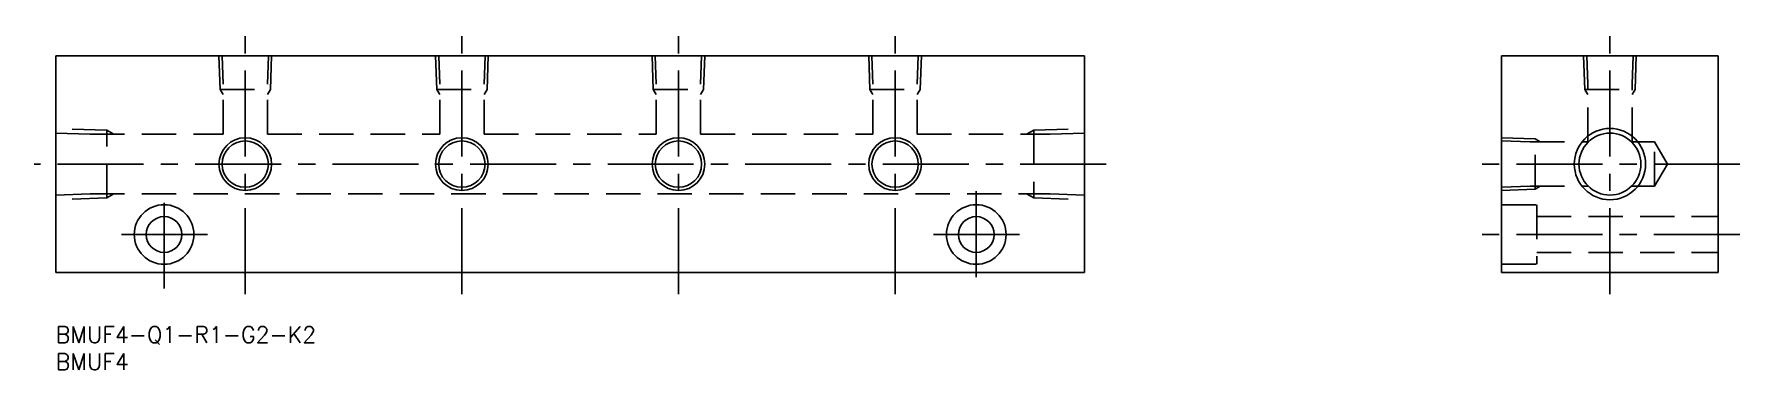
# Model space of a CAD drawing. Extents: x -4 to 311, y -8 to 54.
import ezdxf

# ---------------------------------------------------------------- set-up
doc = ezdxf.new("R2010")
doc.units = 0
doc.header["$LTSCALE"] = 0.5
doc.linetypes.add('CENTER', pattern=[50.8, 31.75, -6.35, 6.35, -6.35])
doc.linetypes.add('DASHED', pattern=[19.05, 12.7, -6.35])
for name, color, linetype in [('MSM_CENTER', 1, 'CENTER'), ('MSM_CONTINUOUS', 7, 'CONTINUOUS'), ('MSM_DASHED', 4, 'DASHED'), ('MSM_NARROW', 5, 'CONTINUOUS'), ('MSM_PART_NUMBER', 7, 'CONTINUOUS')]:
    doc.layers.add(name, color=color, linetype=linetype)
doc.styles.get("Standard").update_dxf_attribs({"font": 'txt.shx', "height": 3, "bigfont": 'bigfont.shx'})

# ---------------------------------------------------------------- blocks, each defined once
blk = doc.blocks.new('*U5')
at = {"layer": 'MSM_PART_NUMBER'}
blk.add_text('BMUF4-Q1-R1-G2-K2', height=3, dxfattribs=at).set_placement((0, -3))
blk = doc.blocks.new('*U6')
at = {"layer": 'MSM_PART_NUMBER'}
blk.add_text('BMUF4', height=3, dxfattribs=at).set_placement((0, -8))

msp = doc.modelspace()

# ---------------------------------------------------------------- linework, layer by layer
at = {"layer": 'MSM_CENTER'}
for p, q in [((35, 6), (35, 54)), ((75, 6), (75, 54)), ((115, 6), (115, 54)), ((155, 6), (155, 54)), ((287.03, 6), (287.03, 54)), ((194, 30), (-4, 30)), ((311.03, 30), (263.03, 30)), ((20, 7), (20, 25)), ((170, 25), (170, 7)), ((28, 17), (12, 17)), ((178, 17), (162, 17)), ((311.03, 17), (263.03, 17))]:
    msp.add_line(p, q, dxfattribs=at)
at = {"layer": 'MSM_CONTINUOUS'}
for p, q in [((0, 50), (190, 50)), ((0, 10), (0, 50)), ((190, 50), (190, 10)), ((267.03, 10), (267.03, 50)), ((307.03, 50), (267.03, 50)), ((307.03, 50), (307.03, 10)), ((190, 10), (0, 10)), ((307.03, 10), (267.03, 10))]:
    msp.add_line(p, q, dxfattribs=at)
for centre, radius in [((287.03, 30), 5.72), ((35, 30), 4.28), ((75, 30), 4.28), ((115, 30), 4.28), ((155, 30), 4.28), ((20, 17), 5.5), ((170, 17), 5.5), ((20, 17), 3.3), ((170, 17), 3.3)]:
    msp.add_circle(centre, radius, dxfattribs=at)
at = {"layer": 'MSM_DASHED'}
for p, q in [((30.35, 43.8), (30.14, 50)), ((30.9, 44.76), (30.72, 50)), ((39.1, 44.76), (39.28, 50)), ((39.65, 43.8), (39.86, 50)), ((70.35, 43.8), (70.14, 50)), ((70.9, 44.76), (70.72, 50)), ((79.1, 44.76), (79.28, 50)), ((79.65, 43.8), (79.86, 50)), ((110.35, 43.8), (110.14, 50)), ((110.9, 44.76), (110.72, 50)), ((119.1, 44.76), (119.28, 50)), ((119.65, 43.8), (119.86, 50)), ((150.35, 43.8), (150.14, 50)), ((150.9, 44.76), (150.72, 50)), ((159.1, 44.76), (159.28, 50)), ((159.65, 43.8), (159.86, 50)), ((282.38, 43.8), (282.16, 50)), ((282.93, 44.76), (282.74, 50)), ((291.13, 44.76), (291.31, 50)), ((291.67, 43.8), (291.89, 50)), ((30.9, 35.5), (30.9, 44.76)), ((39.1, 35.5), (39.1, 44.76)), ((70.9, 35.5), (70.9, 44.76)), ((79.1, 35.5), (79.1, 44.76)), ((110.9, 35.5), (110.9, 44.76)), ((119.1, 35.5), (119.1, 44.76)), ((150.9, 35.5), (150.9, 44.76)), ((159.1, 35.5), (159.1, 44.76)), ((282.93, 34.1), (282.93, 44.76)), ((291.13, 34.1), (291.13, 44.76)), ((30.35, 43.8), (30.9, 42.85)), ((30.35, 43.8), (39.65, 43.8)), ((39.1, 42.85), (39.65, 43.8)), ((70.35, 43.8), (70.9, 42.85)), ((70.35, 43.8), (79.65, 43.8)), ((79.1, 42.85), (79.65, 43.8)), ((110.35, 43.8), (110.9, 42.85)), ((110.35, 43.8), (119.65, 43.8)), ((119.1, 42.85), (119.65, 43.8)), ((150.35, 43.8), (150.9, 42.85)), ((150.35, 43.8), (159.65, 43.8)), ((159.1, 42.85), (159.65, 43.8)), ((282.38, 43.8), (282.93, 42.85)), ((282.38, 43.8), (291.67, 43.8)), ((291.13, 42.85), (291.67, 43.8)), ((9.4, 36.25), (0, 36.58)), ((6.37, 35.5), (0, 35.72)), ((6.37, 35.5), (30.9, 35.5)), ((10.7, 35.5), (9.4, 36.25)), ((9.4, 23.75), (9.4, 36.25)), ((39.1, 35.5), (70.9, 35.5)), ((79.1, 35.5), (110.9, 35.5)), ((119.1, 35.5), (150.9, 35.5)), ((159.1, 35.5), (183.63, 35.5)), ((180.6, 36.25), (179.3, 35.5)), ((180.6, 36.25), (190, 36.58)), ((180.6, 36.25), (180.6, 23.75)), ((183.63, 35.5), (190, 35.72)), ((273.23, 34.65), (267.03, 34.86)), ((272.27, 34.1), (267.03, 34.28)), ((272.27, 34.1), (282.93, 34.1)), ((274.17, 34.1), (273.23, 34.65)), ((273.23, 25.35), (273.23, 34.65)), ((291.13, 34.1), (295.27, 34.1)), ((295.27, 25.9), (295.27, 34.1)), ((295.27, 34.1), (297.64, 30)), ((295.27, 25.9), (297.64, 30)), ((272.27, 25.9), (267.03, 25.72)), ((273.23, 25.35), (267.03, 25.14)), ((272.27, 25.9), (283.03, 25.9)), ((273.23, 25.35), (274.17, 25.9)), ((291.02, 25.9), (295.27, 25.9)), ((6.37, 24.5), (0, 24.28)), ((9.4, 23.75), (0, 23.42)), ((6.37, 24.5), (183.63, 24.5)), ((9.4, 23.75), (10.7, 24.5)), ((179.3, 24.5), (180.6, 23.75)), ((180.6, 23.75), (190, 23.42)), ((183.63, 24.5), (190, 24.28)), ((267.03, 22.5), (273.53, 22.5)), ((273.53, 22.5), (273.53, 11.5)), ((273.53, 20.3), (307.03, 20.3)), ((273.53, 13.7), (307.03, 13.7)), ((267.03, 11.5), (273.53, 11.5))]:
    msp.add_line(p, q, dxfattribs=at)
at = {"layer": 'MSM_NARROW'}
for centre, radius in [((35, 30), 4.86), ((75, 30), 4.86), ((115, 30), 4.86), ((155, 30), 4.86), ((287.03, 30), 6.58)]:
    msp.add_circle(centre, radius, dxfattribs=at)

# ---------------------------------------------------------------- block references
at = {"layer": 'MSM_CONTINUOUS'}
for name in ['*U5', '*U6']:
    msp.add_blockref(name, (0, 0), dxfattribs=at)

doc.saveas('drawing.dxf')
